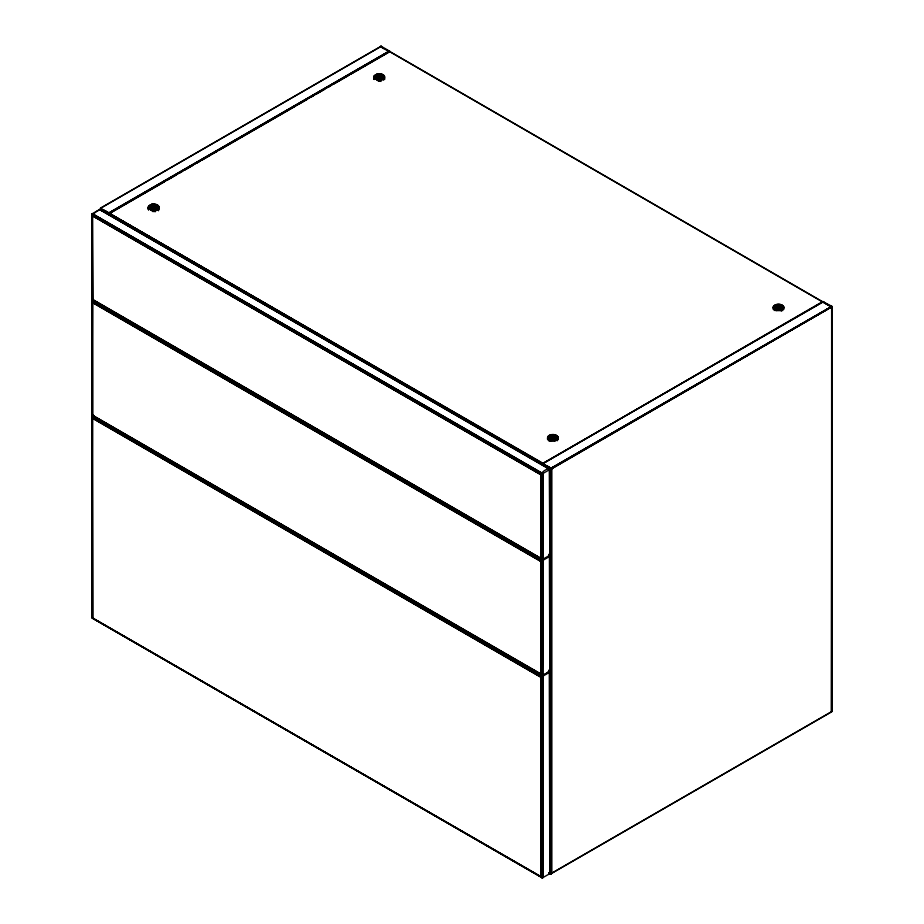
<?xml version="1.0" encoding="UTF-8"?>
<svg xmlns="http://www.w3.org/2000/svg" width="924" height="924" viewBox="0 0 924 924"><rect width="100%" height="100%" fill="white"/><g stroke="black" fill="none" stroke-linecap="round" stroke-linejoin="round"><path stroke-width="1.39" d="M542.838 559.251L542.838 473.55L92.285 213.837L92.123 299.515L541.683 559.055C544.213 559.99 540.286 558.015 541.683 559.055L541.683 474.22L92.123 214.437L541.891 474.104L541.891 559.182L540.921 558.246L540.921 474.659L92.458 215.742L92.134 214.68M550.23 669.646C550.277 674.139 541.695 672.88 540.829 677.257L540.829 876.645L542.492 877.8L549.849 873.654L549.999 672.071L548.856 671.575L546.569 673.192M549.849 556.352L548.856 555.774L550.277 556.109L550.115 670.743L549.999 556.271L549.41 555.647L549.849 670.997L548.856 670.408M548.856 873.064L549.849 873.654L550.115 672.002M829.498 305.902L831.877 306.71L831.473 711.827L831.669 306.225L822.741 301.536L542.33 463.998L109.251 213.352L542.735 463.201L542.33 463.998M542.665 675.121L542.838 560.406L92.285 300.681L92.123 415.315L542.492 675.144L542.838 560.406L542.492 675.144L542.492 560.602L92.285 300.681L92.146 415.303L92.4 300.543L542.665 560.498M542.492 877.8L542.492 676.403L92.285 416.481L92.146 617.96L542.492 877.8L542.838 676.206L92.4 416.343L92.123 617.971L541.683 877.511L541.683 676.876L92.123 417.082L541.891 676.749L541.891 877.638L541.152 877.211M92.134 301.524L92.458 302.598L540.921 561.515L540.921 674.046L541.891 674.982L541.891 560.949L92.123 301.282L541.683 561.076L541.683 674.855L540.829 674L540.829 561.457L541.683 559.921L549.849 555.197L549.999 469.415L99.734 209.459L92.539 213.583L92.55 299.376L93.543 299.861L92.77 299.873L92.331 215.477L541.094 474.566L541.094 558.489M548.856 554.608L549.849 555.197L550.115 469.357M549.849 670.997L550.115 556.202L549.283 555.636M92.204 299.468L542.492 559.343L542.838 473.55L542.665 559.32L92.458 299.33M148.637 209.078L148.66 206.26C150.843 202.933 159.598 203.303 158.778 208.166C156.595 211.492 147.84 211.122 148.66 206.26L148.591 209.76M374.243 79.487L374.312 75.987C376.495 72.65 385.239 73.019 384.43 77.882C382.236 81.22 373.492 80.85 374.312 75.987L374.798 78.517L374.312 75.987L374.047 79.418M151.94 208.166L152.079 204.296C149.307 206.999 153.938 208.477 151.94 210.891M377.593 77.882L377.72 74.012C374.948 76.727 379.579 78.205 377.593 80.619M152.887 211.619L152.887 204.181L152.541 209.425L149.076 207.426M378.54 81.347L378.54 73.908L378.193 79.152L374.728 77.154M149.988 207.681L152.506 209.067L152.887 204.181M375.641 77.408L378.147 78.794L378.54 73.908M387.237 50.566C397.909 55.544 371.621 40.552 383.853 48.614M150.993 207.727L151.305 204.481C151.952 207.172 147.736 210.995 148.983 205.821L149.653 208.154L149.422 205.405L149.954 207.935L150.589 204.724C150.115 208.928 151.998 208.304 151.305 204.481M376.646 77.454L376.957 74.197C377.593 76.888 373.388 80.723 374.624 75.537L375.306 77.882L375.063 75.133L375.606 77.662L376.241 74.451C375.768 78.655 377.65 78.032 376.957 74.197M549.826 469.242L549.283 468.78L549.849 555.197L550.23 553.834M549.826 671.898L549.283 671.436L549.849 873.654L550.23 872.291M151.663 207.958L152.079 204.296L152.506 209.067M377.304 77.685L377.72 74.012L378.147 78.794M99.734 209.459L550.277 469.253L540.829 474.717L92.55 215.893C93.07 213.109 100.693 207.935 101.571 210.684M92.573 418.26L93.543 416.816L92.55 418.549M92.238 215.2L541.279 474.451L541.683 559.055L540.829 558.188L540.829 474.613C541.857 471.459 548.729 467.197 549.849 469.496L99.573 209.529L101.478 210.533L100.577 210.106M92.55 302.645L93.543 301.016L92.55 302.749M547.609 437.179C547.886 441.903 557.068 442.007 558.177 437.653C556.86 432.779 546.015 433.645 547.609 439.651M773.261 306.895C773.527 311.631 782.709 311.723 783.829 307.38C782.501 302.494 771.667 303.361 773.261 309.378M109.113 213.698L109.494 213.063M389.57 51.617L109.309 213.421M541.094 674.289L541.094 561.411L92.573 302.46L93.543 301.016M100.566 208.374L109.482 213.525L164.495 181.774M380.48 46.662L389.489 51.859L389.004 51.12M542.838 463.709L551.755 468.861L542.631 463.594L823.631 301.582M551.016 873.7L551.016 468.433L551.016 873.7L551.755 873.238L550.854 873.654L550.935 468.387L831.785 306.341L831.877 711.653L551.016 873.7L551.016 468.433L831.831 306.41M540.898 561.087L541.822 559.828L540.829 561.561L550.277 556.109L549.156 555.647M92.619 215.419L93.543 214.16L92.55 215.893M92.619 418.075L93.543 416.816M540.898 474.231L541.834 472.973L540.829 474.717M542.411 463.652L100.37 208.258L381.208 46.2M541.822 675.629L540.829 677.257L543.127 675.64C537.525 681.069 543.936 672.129 540.829 677.361L550.277 671.91L549.849 873.654M540.829 474.613L541.822 472.984M540.829 561.457L541.822 559.828M550.196 554.77L549.295 554.25L550.277 554.342M389.893 51.744L831.762 307.207L829.556 305.844M549.849 555.197L550.277 469.253M551.489 873.515L551.489 468.711L831.866 306.837M822.868 301.79L827.361 304.481M546.673 673.146L549.145 671.459L549.849 672.152M100.427 208.293L381.369 46.246M108.928 213.201L389.593 51.166M109.124 213.305L389.605 51.374M166.99 180.319L175.745 175.271M179.487 173.1L181.993 171.668M184.488 170.212L193.243 165.165M196.985 163.005L199.492 161.561M201.986 160.118L210.741 155.07M213.236 153.615L216.99 151.455M219.485 150.011L295.749 105.994M298.244 104.539L306.999 99.492M310.741 97.332L313.248 95.888M315.742 94.444L324.497 89.397M328.239 87.226L330.746 85.782M333.241 84.338L348.244 75.676M350.739 74.232L388.242 52.587M542.665 473.654L92.4 213.687L92.134 299.515L92.285 213.837L542.492 473.758L542.492 559.343M92.134 617.971L542.838 877.708L542.838 676.206L542.665 877.777L92.4 617.809M542.619 463.594L823.561 301.559M550.854 468.341L831.635 306.849L551.674 468.815L551.674 873.342M831.866 306.606L551.293 468.595L551.293 873.642M550.935 873.688L831.762 711.584L831.669 306.225M108.593 213.005L109.482 213.525L104.123 210.222M541.834 558.673L541.476 474.335L92.169 214.934M541.683 877.511L541.279 677.107L92.134 417.336M540.852 674.15L541.822 674.474L92.4 415.165L92.573 302.46M541.268 674.601L541.476 561.191L92.169 301.79M92.55 415.176L93.543 415.661L92.55 415.176L92.539 300.439M92.539 416.239L92.55 617.833L93.543 618.318L92.862 618.399L93.543 618.318L92.55 617.729L92.4 416.343L542.665 676.299M546.396 465.569L551.732 468.768M149.896 207.403L152.379 208.732L152.079 204.296L152.194 208.42M105.498 210.995L109.263 213.005M547.759 466.343L551.524 468.353M375.317 78.898L377.835 80.261L374.093 78.101M149.665 209.171L152.194 210.545L149.7 209.101M374.232 77.835L378.031 79.891L374.601 77.801M149.85 208.789L152.379 210.175L148.949 208.073M149.884 207.334L152.379 208.732L150.081 207.403M389.501 51.398L831.716 307.022M375.733 77.131L378.031 78.459L377.72 74.012L377.835 78.147M374.694 77.524L378.147 79.522L374.694 77.431M374.578 77.905L378.031 79.891M148.937 208.177L152.379 210.175M109.309 213.271L542.607 463.328M109.159 213.525L542.376 463.744M92.204 214.01L542.296 473.862L542.296 559.332M92.146 214.206L542.099 473.977L541.683 559.055M549.422 554.088L550.254 554.573M549.156 554.388L550.115 554.943M549.006 554.516L549.999 555.081M92.204 300.854L542.296 560.718L542.296 675.132L92.204 415.269M92.146 301.062L542.099 560.833L541.683 674.855M92.238 302.056L541.279 561.307L541.279 674.508M549.156 670.189L550.115 670.743M549.006 670.316L549.999 670.882M92.204 416.655L542.296 676.518L542.296 877.788M92.146 416.863L542.099 676.634L542.099 877.731L541.395 877.269M92.169 417.59L541.476 676.992L541.476 877.35M549.422 872.545L550.254 873.03M549.295 872.706L550.196 873.226M549.156 872.845L550.115 873.399M549.006 872.972L549.999 873.538M92.619 618.133L92.238 417.856M551.258 468.11L551.755 468.861M92.573 415.338L93.543 415.661L92.55 415.072L92.285 300.681M374.624 75.537L375.029 78.17M148.983 205.821L149.388 208.443M374.463 79.325L374.312 75.987L374.336 78.494M148.822 209.598L148.66 206.26L148.695 208.778M374.185 79.256L374.116 76.461L374.151 78.967M148.533 209.529L148.464 206.733L148.406 209.69M148.51 209.043L148.464 206.733L148.498 209.24M92.285 213.837L92.55 299.272M783.76 306.895L783.76 309.378M783.564 306.433L783.564 308.916M783.252 305.983L783.252 308.466M782.813 305.578L782.813 310.533M782.27 305.209L782.27 310.175M781.635 304.897L781.635 311.099M780.93 304.643L780.93 310.845M780.156 304.458L780.156 310.66M779.348 304.343L779.348 310.545M778.505 304.308L778.505 310.51M777.673 304.343L777.673 310.545M776.865 304.458L776.865 310.66M776.091 304.643L776.091 310.845M775.386 304.897L775.386 309.863M774.751 305.209L774.751 310.175M774.208 305.578L774.208 310.533M773.769 305.983L773.769 308.466M773.457 306.433L773.457 308.916M558.119 437.179L558.119 439.651M557.923 436.706L557.923 439.189M557.599 436.267L557.599 439.986M557.172 435.851L557.172 440.817M556.629 435.481L556.629 440.448M555.994 435.169L555.994 440.136M555.278 434.915L555.278 441.118M554.504 434.73L554.504 440.944M553.695 434.627L553.695 440.829M552.864 434.58L552.864 440.783M552.032 434.627L552.032 440.829M551.224 434.73L551.224 440.944M550.45 434.915L550.45 441.118M549.734 435.169L549.734 441.372M549.099 435.481L549.099 440.448M548.556 435.851L548.556 440.817M548.128 436.267L548.128 438.738M547.805 436.706L547.805 439.189M384.615 76.461L384.684 79.418M384.43 75.987L384.43 78.471M384.107 75.537L384.107 79.268M383.668 75.133L383.668 80.099M383.125 74.763L383.125 79.73M382.49 74.451L382.49 79.418M381.785 74.197L381.785 80.4M381.011 74.012L381.011 81.462M380.203 73.908L380.203 81.347M379.371 73.862L379.371 81.312M158.974 206.733L159.043 209.69M158.778 206.26L158.778 208.743M158.454 205.821L158.454 210.776M158.027 205.405L158.027 210.372M157.484 205.036L157.484 210.002M156.849 204.724L156.849 209.69M156.133 204.481L156.133 210.684M155.359 204.296L155.359 211.735M154.551 204.181L154.551 211.619M153.719 204.146L153.719 211.584M389.466 50.936L108.674 213.051L389.524 50.993M378.031 78.459L375.537 77.131L378.031 78.459M152.506 209.794L149.041 207.796L152.506 209.794M541.094 677.211L92.331 418.133L540.921 677.315L541.094 876.945L541.094 677.211M831.762 307.207L831.265 306.456L831.762 307.207"/></g></svg>
